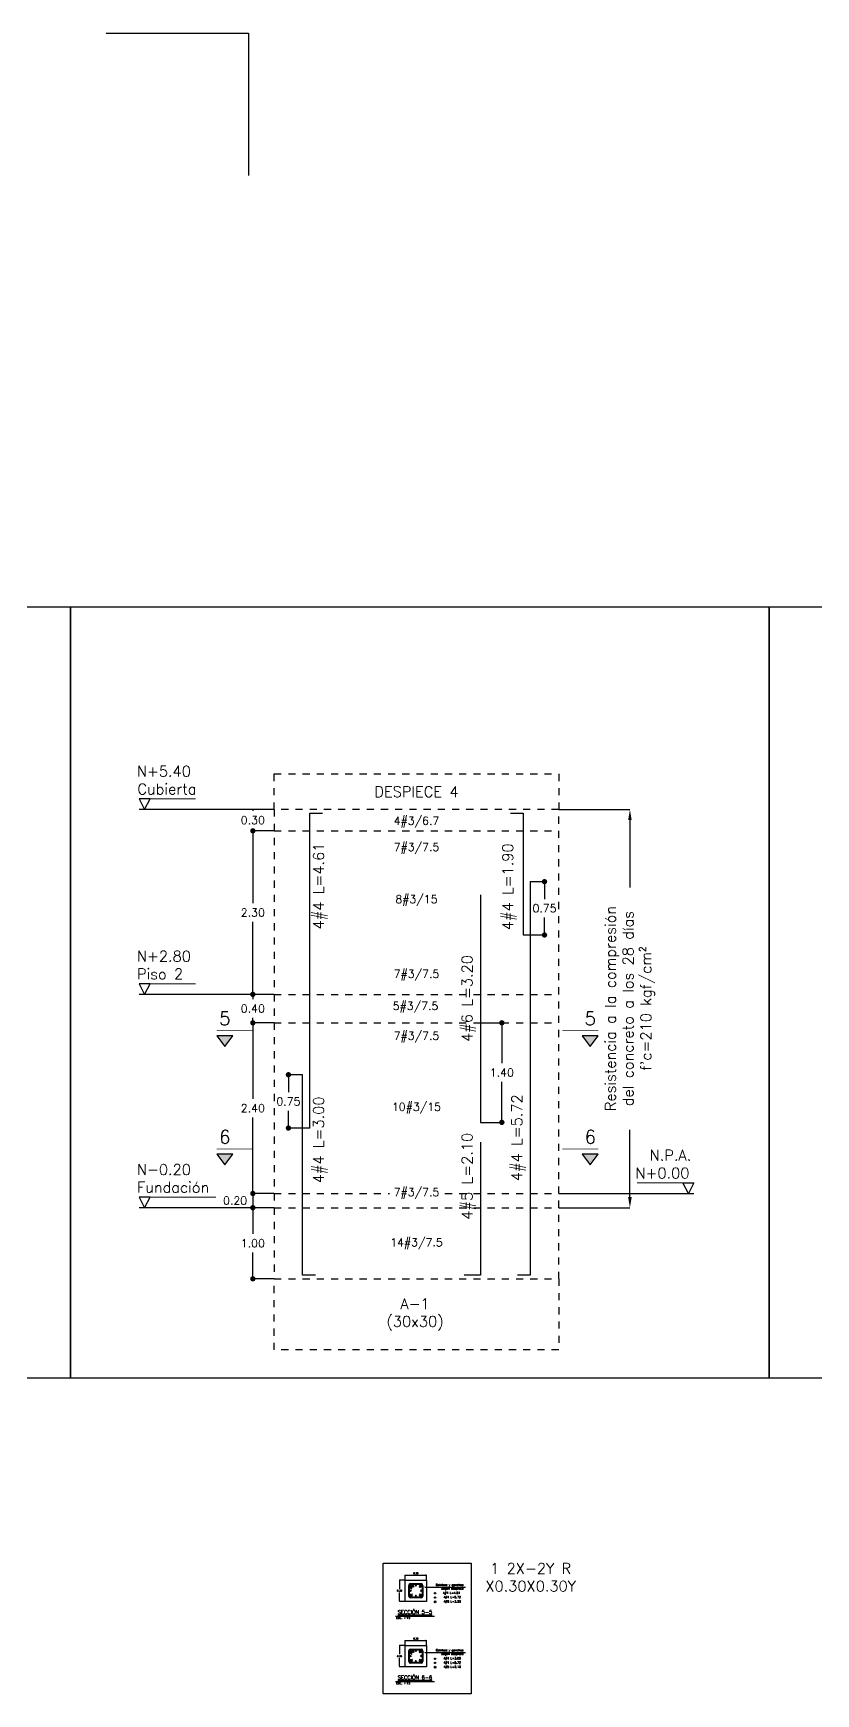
# Model space of a CAD drawing. Header units: millimetres. Extents: x 0 to 109, y -9 to 41.
# Drawn here: x 79.31 to 90.31, y 17.27 to 40.62 of the extents above; entities that cross this region are included whole.
import ezdxf
from ezdxf import colors
from ezdxf.entities.mleader import LeaderData, LeaderLine
from ezdxf.enums import TextEntityAlignment as Align
from ezdxf.math import Vec2, Vec3

# ---------------------------------------------------------------- set-up
doc = ezdxf.new("R2010")
doc.units = ezdxf.units.MM
doc.header["$LTSCALE"] = 0.01
doc.header["$PDMODE"] = 3
doc.linetypes.add('DASHED2', pattern=[0.375, 0.25, -0.125])
for name, color, linetype in [('FC_BORDE COLUMNA', 6, 'DASHED2'), ('FC_BORDES', 4, 'Continuous'), ('FC_COTAS', 1, 'Continuous'), ('FC_COTAS @ 15', 1, 'Continuous'), ('FC_COTAS @ 75', 1, 'Continuous'), ('FC_ESTRIBOS', 3, 'Continuous'), ('FC_PROYECCION', 6, 'DASHED2'), ('FC_R-100 @ 75', 12, 'Continuous'), ('FC_R-140', 2, 'Continuous'), ('FC_R-200', 5, 'Continuous'), ('FC_R-60 @ 75', 11, 'Continuous'), ('FC_R-80', 11, 'Continuous'), ('FC_R-80 @ 15', 11, 'Continuous'), ('FC_R-80 @ 75', 11, 'Continuous'), ('FC_REFUERZO', 5, 'Continuous'), ('FC_REFUERZO 2', 1, 'Continuous')]:
    doc.layers.add(name, color=color, linetype=linetype)
for name, color, linetype, plot in [('FC_CAJON COLUMNAS', 230, 'Continuous', False), ('FC_HOJA', 230, 'Continuous', False), ('FC_TEXTO NO IMPRIMIR @ 75', 252, 'Continuous', False)]:
    doc.layers.add(name, color=color, linetype=linetype, plot=plot)
doc.styles.add('FC_TEXT', font='romans.shx', dxfattribs={"height": 0.002})
doc.styles.add('FC_TEXT1', font='romans.shx')
doc.dimstyles.new('FC_COTAS', dxfattribs={"dimtxt": 0.0015, "dimasz": 0.001, "dimexe": 0, "dimexo": 0, "dimgap": 0.001, "dimtad": 1, "dimtih": 1, "dimtoh": 1, "dimzin": 0, "dimdsep": 46, "dimtxsty": 'FC_TEXT1', "dimblk": 'DOT', "dimcen": 0.09, "dimclrd": 256, "dimclre": 256, "dimclrt": 256, "dimadec": 0, "dimazin": 0, "dimtfac": 1, "dimtix": 1, "dimtmove": 2, "dimatfit": 3, "dimfxl": 1.002, "dimtolj": 1, "dimtzin": 0, "dimlwd": -1, "dimarcsym": 0})

# ---------------------------------------------------------------- blocks, each defined once
blk = doc.blocks.new('_Dot')
at = {"color": 0, "linetype": 'ByBlock', "lineweight": -2}
blk.add_line((-0.5, 0), (-1, 0), dxfattribs=at)
at = {"color": 0, "linetype": 'ByBlock', "const_width": 0.5}
blk.add_lwpolyline([(-0.25, 0, 1), (0.25, 0, 1)], format="xyb", close=True, dxfattribs=at)
blk = doc.blocks.new('*D194')
at = {"layer": 'Defpoints', "color": 0, "ltscale": 0.6, "transparency": 16777216}
for p in [(82.4, 26.706), (82.7, 26.706), (82.7, 24.306)]:
    blk.add_point(p, dxfattribs=at)
at = {"layer": 'FC_COTAS', "lineweight": -2, "ltscale": 0.6, "transparency": 16777216}
for p, q in [((82.7, 26.706), (82.4, 26.706)), ((82.7, 24.306), (82.4, 24.306))]:
    blk.add_line(p, q, dxfattribs=at)
at = {"layer": 'FC_COTAS', "ltscale": 0.6, "transparency": 16777216}
for p, q in [((82.4, 26.631), (82.4, 25.637)), ((82.4, 24.381), (82.4, 25.375))]:
    blk.add_line(p, q, dxfattribs=at)
at = {"layer": 'FC_COTAS', "ltscale": 0.6, "transparency": 16777216, "xscale": 0.075, "yscale": 0.075, "zscale": 0.075}
for p, rotation in [((82.4, 26.706), 90), ((82.4, 24.306), 270)]:
    blk.add_blockref('_Dot', p, dxfattribs=dict(at, rotation=rotation))
at = {"layer": 'FC_COTAS', "ltscale": 0.6, "transparency": 16777216, "insert": (82.4, 25.506), "char_height": 0.1125, "attachment_point": 5, "style": 'FC_TEXT1'}
blk.add_mtext('\\A1;2.40', dxfattribs=at)
blk = doc.blocks.new('*D195')
at = {"layer": 'Defpoints', "color": 0, "ltscale": 0.6, "transparency": 16777216}
for p in [(82.4, 27.106), (82.7, 27.106), (82.7, 26.706)]:
    blk.add_point(p, dxfattribs=at)
at = {"layer": 'FC_COTAS', "lineweight": -2, "ltscale": 0.6, "transparency": 16777216}
for p, q in [((82.7, 27.106), (82.4, 27.106)), ((82.7, 26.706), (82.4, 26.706))]:
    blk.add_line(p, q, dxfattribs=at)
at = {"layer": 'FC_COTAS', "ltscale": 0.6, "transparency": 16777216}
for p, q in [((82.4, 27.106), (82.4, 27.037)), ((82.4, 26.706), (82.4, 26.775))]:
    blk.add_line(p, q, dxfattribs=at)
at = {"layer": 'FC_COTAS', "ltscale": 0.6, "transparency": 16777216, "insert": (82.4, 26.906), "char_height": 0.1125, "attachment_point": 5, "style": 'FC_TEXT1'}
blk.add_mtext('\\A1;0.40', dxfattribs=at)
blk = doc.blocks.new('*D196')
at = {"layer": 'Defpoints', "color": 0, "ltscale": 0.6, "transparency": 16777216}
for p in [(82.4, 29.406), (82.7, 29.406), (82.7, 27.106)]:
    blk.add_point(p, dxfattribs=at)
at = {"layer": 'FC_COTAS', "lineweight": -2, "ltscale": 0.6, "transparency": 16777216}
for p, q in [((82.7, 29.406), (82.4, 29.406)), ((82.7, 27.106), (82.4, 27.106))]:
    blk.add_line(p, q, dxfattribs=at)
at = {"layer": 'FC_COTAS', "ltscale": 0.6, "transparency": 16777216}
for p, q in [((82.4, 29.331), (82.4, 28.387)), ((82.4, 27.181), (82.4, 28.125))]:
    blk.add_line(p, q, dxfattribs=at)
at = {"layer": 'FC_COTAS', "ltscale": 0.6, "transparency": 16777216, "xscale": 0.075, "yscale": 0.075, "zscale": 0.075}
for p, rotation in [((82.4, 29.406), 90), ((82.4, 27.106), 270)]:
    blk.add_blockref('_Dot', p, dxfattribs=dict(at, rotation=rotation))
at = {"layer": 'FC_COTAS', "ltscale": 0.6, "transparency": 16777216, "insert": (82.4, 28.256), "char_height": 0.1125, "attachment_point": 5, "style": 'FC_TEXT1'}
blk.add_mtext('\\A1;2.30', dxfattribs=at)
blk = doc.blocks.new('*D197')
at = {"layer": 'Defpoints', "color": 0, "ltscale": 0.6, "transparency": 16777216}
for p in [(82.4, 29.706), (82.7, 29.706), (82.7, 29.406)]:
    blk.add_point(p, dxfattribs=at)
at = {"layer": 'FC_COTAS', "lineweight": -2, "ltscale": 0.6, "transparency": 16777216}
for p, q in [((82.7, 29.706), (82.4, 29.706)), ((82.7, 29.406), (82.4, 29.406))]:
    blk.add_line(p, q, dxfattribs=at)
at = {"layer": 'FC_COTAS', "ltscale": 0.6, "transparency": 16777216}
for p, q in [((82.4, 29.706), (82.4, 29.687)), ((82.4, 29.406), (82.4, 29.425))]:
    blk.add_line(p, q, dxfattribs=at)
at = {"layer": 'FC_COTAS', "ltscale": 0.6, "transparency": 16777216, "insert": (82.4, 29.556), "char_height": 0.1125, "attachment_point": 5, "style": 'FC_TEXT1'}
blk.add_mtext('\\A1;0.30', dxfattribs=at)
blk = doc.blocks.new('*D198')
at = {"layer": 'Defpoints', "color": 0, "ltscale": 0.6, "transparency": 16777216}
for p in [(82.7, 24.306), (82.4, 24.106), (82.7, 24.106)]:
    blk.add_point(p, dxfattribs=at)
at = {"layer": 'FC_COTAS', "lineweight": -2, "ltscale": 0.6, "transparency": 16777216}
for p, q in [((82.7, 24.306), (82.4, 24.306)), ((82.7, 24.106), (82.4, 24.106))]:
    blk.add_line(p, q, dxfattribs=at)
at = {"layer": 'FC_COTAS', "ltscale": 0.6, "transparency": 16777216}
blk.add_line((82.4, 24.306), (82.4, 24.106), dxfattribs=at)
at = {"layer": 'FC_COTAS', "ltscale": 0.6, "transparency": 16777216, "insert": (82.151, 24.206), "char_height": 0.1125, "attachment_point": 5, "style": 'FC_TEXT1'}
blk.add_mtext('\\A1;0.20', dxfattribs=at)
blk = doc.blocks.new('*D199')
at = {"layer": 'Defpoints', "color": 0, "ltscale": 0.6, "transparency": 16777216}
for p in [(82.7, 24.106), (82.4, 23.106), (82.7, 23.106)]:
    blk.add_point(p, dxfattribs=at)
at = {"layer": 'FC_COTAS', "lineweight": -2, "ltscale": 0.6, "transparency": 16777216}
for p, q in [((82.7, 24.106), (82.4, 24.106)), ((82.7, 23.106), (82.4, 23.106))]:
    blk.add_line(p, q, dxfattribs=at)
at = {"layer": 'FC_COTAS', "ltscale": 0.6, "transparency": 16777216}
for p, q in [((82.4, 24.031), (82.4, 23.737)), ((82.4, 23.181), (82.4, 23.475))]:
    blk.add_line(p, q, dxfattribs=at)
at = {"layer": 'FC_COTAS', "ltscale": 0.6, "transparency": 16777216, "xscale": 0.075, "yscale": 0.075, "zscale": 0.075}
for p, rotation in [((82.4, 24.106), 90), ((82.4, 23.106), 270)]:
    blk.add_blockref('_Dot', p, dxfattribs=dict(at, rotation=rotation))
at = {"layer": 'FC_COTAS', "ltscale": 0.6, "transparency": 16777216, "insert": (82.4, 23.606), "char_height": 0.1125, "attachment_point": 5, "style": 'FC_TEXT1'}
blk.add_mtext('\\A1;1.00', dxfattribs=at)
blk = doc.blocks.new('*D200')
at = {"layer": 'Defpoints', "color": 0, "ltscale": 0.6, "transparency": 16777216}
for p in [(86.7, 29.706), (87.7, 29.706), (86.7, 24.106)]:
    blk.add_point(p, dxfattribs=at)
at = {"layer": 'FC_COTAS', "lineweight": -2, "ltscale": 0.6, "transparency": 16777216}
for p, q in [((86.7, 29.706), (87.7, 29.706)), ((86.7, 24.106), (87.7, 24.106))]:
    blk.add_line(p, q, dxfattribs=at)
at = {"layer": 'FC_COTAS', "ltscale": 0.6, "transparency": 16777216}
for p, q in [((87.7, 29.556), (87.7, 28.61)), ((87.7, 24.256), (87.7, 25.203))]:
    blk.add_line(p, q, dxfattribs=at)
for points in [[(87.675, 29.556), (87.725, 29.556), (87.7, 29.706)], [(87.675, 24.256), (87.725, 24.256), (87.7, 24.106)]]:
    blk.add_solid(points, dxfattribs=at)
at = {"layer": 'FC_COTAS', "ltscale": 0.6, "transparency": 16777216, "insert": (87.7, 26.906), "char_height": 0.1125, "width": 3.28684, "attachment_point": 5, "rotation": 90, "style": 'FC_TEXT1'}
blk.add_mtext("\\A1;{\\H1.33333x;\\C11;Resistencia a la compresión del concreto a los 28 días\\Pf'c=210 kgf/cm²\\C256; }", dxfattribs=at)
blk = doc.blocks.new('*U119')
at = {"ltscale": 0.9, "const_width": 0.0002}
blk.add_lwpolyline([(-0.01093, 0.002), (-0.02533, 0.002)], dxfattribs=at)
at = {"ltscale": 0.9}
blk.add_lwpolyline([(-0.02429, 0), (-0.02325, 0.002), (-0.02533, 0.002)], close=True, dxfattribs=at)
blk.add_lwpolyline([(0, 0), (-0.02533, 0)], dxfattribs=at)
at = {"layer": 'FC_R-80', "lineweight": 25, "style": 'FC_TEXT1'}
blk.add_attdef('N+00.00_001', (-0.02571, 0.00282), '', height=0.002, dxfattribs=at)
blk = doc.blocks.new('*U120')
at = {"ltscale": 0.9, "const_width": 0.0002}
blk.add_lwpolyline([(-0.01473, 0.002), (-0.02533, 0.002)], dxfattribs=at)
at = {"ltscale": 0.9}
blk.add_lwpolyline([(-0.02429, 0), (-0.02325, 0.002), (-0.02533, 0.002)], close=True, dxfattribs=at)
blk.add_lwpolyline([(0, 0), (-0.02533, 0)], dxfattribs=at)
at = {"layer": 'FC_R-80', "lineweight": 25, "style": 'FC_TEXT1'}
blk.add_attdef('N+00.00_001', (-0.02571, 0.00282), '', height=0.002, dxfattribs=at)
blk = doc.blocks.new('*U122')
at = {"ltscale": 0.9}
blk.add_lwpolyline([(0, 0), (0.02533, 0)], dxfattribs=at)
at = {"ltscale": 0.9, "const_width": 0.0002}
blk.add_lwpolyline([(0.01469, 0.002), (0.02533, 0.002)], dxfattribs=at)
at = {"ltscale": 0.9}
blk.add_lwpolyline([(0.02429, 0), (0.02325, 0.002), (0.02533, 0.002)], close=True, dxfattribs=at)
at = {"layer": 'FC_R-80', "lineweight": 25, "style": 'FC_TEXT1'}
blk.add_attdef('N+00.00_001', (0.01248, 0.00282), '', height=0.002, dxfattribs=at)
blk = doc.blocks.new('*D201')
at = {"layer": 'Defpoints', "color": 0, "ltscale": 0.6, "transparency": 16777216}
for p in [(83.1, 25.976), (82.9, 25.226), (83.2, 25.226)]:
    blk.add_point(p, dxfattribs=at)
at = {"layer": 'FC_COTAS', "lineweight": -2, "ltscale": 0.6, "transparency": 16777216}
for p, q in [((83.1, 25.976), (82.9, 25.976)), ((83.2, 25.226), (82.9, 25.226))]:
    blk.add_line(p, q, dxfattribs=at)
at = {"layer": 'FC_COTAS', "ltscale": 0.6, "transparency": 16777216}
for p, q in [((82.9, 25.901), (82.9, 25.732)), ((82.9, 25.301), (82.9, 25.47))]:
    blk.add_line(p, q, dxfattribs=at)
at = {"layer": 'FC_COTAS', "ltscale": 0.6, "transparency": 16777216, "xscale": 0.075, "yscale": 0.075, "zscale": 0.075}
for p, rotation in [((82.9, 25.976), 90), ((82.9, 25.226), 270)]:
    blk.add_blockref('_Dot', p, dxfattribs=dict(at, rotation=rotation))
at = {"layer": 'FC_COTAS', "ltscale": 0.6, "transparency": 16777216, "insert": (82.9, 25.601), "char_height": 0.1125, "attachment_point": 5, "style": 'FC_TEXT1'}
blk.add_mtext('\\A1;0.75', dxfattribs=at)
blk = doc.blocks.new('*D202')
at = {"layer": 'Defpoints', "color": 0, "ltscale": 0.6, "transparency": 16777216}
for p in [(86.3, 28.691), (86.2, 27.941), (86.5, 27.941)]:
    blk.add_point(p, dxfattribs=at)
at = {"layer": 'FC_COTAS', "lineweight": -2, "ltscale": 0.6, "transparency": 16777216}
for p, q in [((86.3, 28.691), (86.5, 28.691)), ((86.2, 27.941), (86.5, 27.941))]:
    blk.add_line(p, q, dxfattribs=at)
at = {"layer": 'FC_COTAS', "ltscale": 0.6, "transparency": 16777216}
for p, q in [((86.5, 28.616), (86.5, 28.447)), ((86.5, 28.016), (86.5, 28.185))]:
    blk.add_line(p, q, dxfattribs=at)
at = {"layer": 'FC_COTAS', "ltscale": 0.6, "transparency": 16777216, "xscale": 0.075, "yscale": 0.075, "zscale": 0.075}
for p, rotation in [((86.5, 28.691), 90), ((86.5, 27.941), 270)]:
    blk.add_blockref('_Dot', p, dxfattribs=dict(at, rotation=rotation))
at = {"layer": 'FC_COTAS', "ltscale": 0.6, "transparency": 16777216, "insert": (86.5, 28.316), "char_height": 0.1125, "attachment_point": 5, "style": 'FC_TEXT1'}
blk.add_mtext('\\A1;0.75', dxfattribs=at)
blk = doc.blocks.new('*U121')
h = blk.add_hatch(color=256)
h.dxf.hatch_style = 1
h.paths.add_polyline_path([(-0.02307, -0.0055), (-0.02607, -0.0055), (-0.02457, -0.0075)])
h.paths.add_polyline_path([(0.04542, -0.0055), (0.04242, -0.0055), (0.04392, -0.0075)])
at = {"const_width": 0.00015}
for points in [[(-0.02607, -0.0045), (-0.01932, -0.0045)], [(0.04542, -0.0045), (0.03868, -0.0045)]]:
    blk.add_lwpolyline(points, dxfattribs=at)
for points in [[(-0.02307, -0.0055), (-0.02607, -0.0055), (-0.02457, -0.0075)], [(0.04542, -0.0055), (0.04242, -0.0055), (0.04392, -0.0075)]]:
    blk.add_lwpolyline(points, close=True)
at = {"layer": 'FC_R-140', "style": 'FC_TEXT1'}
for tag, p in [('X', (-0.02457, -0.00225)), ("X'", (0.04392, -0.00225))]:
    blk.add_attdef(tag, text='', height=0.0025, dxfattribs=at).set_placement(p, align=Align.MIDDLE_CENTER)
blk = doc.blocks.new('*U131')
at = {"layer": 'FC_R-200', "color": 4, "ltscale": 1.5}
blk.add_lwpolyline([(-0.0183, 0), (0.0183, 0)], dxfattribs=at)
at = {"layer": 'FC_R-200', "ltscale": 1.5, "style": 'FC_TEXT1'}
blk.add_attdef('%%UTÍTULO', text='', height=0.0035, dxfattribs=at).set_placement((0, 0.0037), align=Align.MIDDLE_CENTER)
at = {"layer": 'FC_R-80', "ltscale": 1.5, "style": 'FC_TEXT1'}
blk.add_attdef('ESCALA', text='', height=0.002, dxfattribs=at).set_placement((-0.0178, -0.0017), align=Align.MIDDLE_LEFT)
blk = doc.blocks.new('*U132')
at = {"layer": 'FC_ESTRIBOS'}
for p, q in [((-0.075, 0), (0.075, 0)), ((-0.1, -0.175), (-0.1, -0.025)), ((0.075, -0.2), (-0.075, -0.2)), ((0.1, -0.025), (0.1, -0.175))]:
    blk.add_line(p, q, dxfattribs=at)
blk.add_lwpolyline([(-0.088, -0.034, -0.595586), (-0.075, -0.01), (0.075, -0.01, -0.414214), (0.09, -0.025), (0.09, -0.175, -0.414214), (0.075, -0.19), (-0.075, -0.19, -0.414214), (-0.09, -0.175), (-0.09, -0.045)], format="xyb", dxfattribs=at)
for points in [[(-0.09, -0.045), (-0.061, -0.076), (-0.054, -0.069), (-0.088, -0.034)], [(-0.068, -0.01), (-0.032, -0.047), (-0.025, -0.04), (-0.055, -0.01)]]:
    blk.add_lwpolyline(points, dxfattribs=at)
for centre, start, end in [((0.075, -0.025), 360, 90), ((-0.075, -0.025), 90, 231.6004), ((-0.075, -0.175), 180, 270), ((0.075, -0.175), 270, 360)]:
    blk.add_arc(centre, 0.0253, start, end, dxfattribs=at)
blk = doc.blocks.new('*U116')
h = blk.add_hatch(color=256)
h.dxf.hatch_style = 1
edge = h.paths.add_edge_path()
edge.add_arc((0, 0), 0.0119, 0, 360, ccw=False)
blk.add_circle((0, 0), 0.0119)
blk = doc.blocks.new('*D204')
at = {"layer": 'Defpoints', "color": 0, "ltscale": 0.6, "transparency": 16777216}
for p in [(84.841, 18.94), (84.541, 18.87), (84.841, 18.87)]:
    blk.add_point(p, dxfattribs=at)
at = {"layer": 'FC_COTAS', "lineweight": -2, "ltscale": 0.6, "transparency": 16777216}
for p, q in [((84.541, 18.87), (84.541, 18.94)), ((84.841, 18.87), (84.841, 18.94))]:
    blk.add_line(p, q, dxfattribs=at)
at = {"layer": 'FC_COTAS', "ltscale": 0.6, "transparency": 16777216}
blk.add_line((84.556, 18.94), (84.826, 18.94), dxfattribs=at)
at = {"layer": 'FC_COTAS', "ltscale": 0.6, "transparency": 16777216, "xscale": 0.015, "yscale": 0.015, "zscale": 0.015, "rotation": 180}
blk.add_blockref('_Dot', (84.541, 18.94), dxfattribs=at)
at = {"layer": 'FC_COTAS', "ltscale": 0.6, "transparency": 16777216, "xscale": 0.015, "yscale": 0.015, "zscale": 0.015}
blk.add_blockref('_Dot', (84.841, 18.94), dxfattribs=at)
at = {"layer": 'FC_COTAS', "ltscale": 0.6, "transparency": 16777216, "insert": (84.691, 18.966), "char_height": 0.0225, "attachment_point": 5, "style": 'FC_TEXT1'}
blk.add_mtext('\\A1;0.30', dxfattribs=at)
blk = doc.blocks.new('*D205')
at = {"layer": 'Defpoints', "color": 0, "ltscale": 0.6, "transparency": 16777216}
for p in [(84.541, 18.87), (84.461, 18.57), (84.541, 18.57)]:
    blk.add_point(p, dxfattribs=at)
at = {"layer": 'FC_COTAS', "lineweight": -2, "ltscale": 0.6, "transparency": 16777216}
for p, q in [((84.541, 18.87), (84.461, 18.87)), ((84.541, 18.57), (84.461, 18.57))]:
    blk.add_line(p, q, dxfattribs=at)
at = {"layer": 'FC_COTAS', "ltscale": 0.6, "transparency": 16777216}
for p, q in [((84.461, 18.855), (84.461, 18.746)), ((84.461, 18.585), (84.461, 18.693))]:
    blk.add_line(p, q, dxfattribs=at)
at = {"layer": 'FC_COTAS', "ltscale": 0.6, "transparency": 16777216, "xscale": 0.015, "yscale": 0.015, "zscale": 0.015}
for p, rotation in [((84.461, 18.87), 90), ((84.461, 18.57), 270)]:
    blk.add_blockref('_Dot', p, dxfattribs=dict(at, rotation=rotation))
at = {"layer": 'FC_COTAS', "ltscale": 0.6, "transparency": 16777216, "insert": (84.461, 18.72), "char_height": 0.0225, "attachment_point": 5, "style": 'FC_TEXT1'}
blk.add_mtext('\\A1;0.30', dxfattribs=at)
blk = doc.blocks.new('*U118')
blk.add_circle((0, 0), 0.0119)
blk = doc.blocks.new('*U178')
for p, q in [((0.018, -0.018), (-0.018, 0.018)), ((-0.018, -0.018), (0.018, 0.018))]:
    blk.add_line(p, q)
blk.add_circle((0, 0), 0.0119)
blk = doc.blocks.new('*D203')
at = {"layer": 'Defpoints', "color": 0, "ltscale": 0.6, "transparency": 16777216}
for p in [(85.6, 26.706), (85.6, 25.306), (85.9, 25.306)]:
    blk.add_point(p, dxfattribs=at)
at = {"layer": 'FC_COTAS', "lineweight": -2, "ltscale": 0.6, "transparency": 16777216}
for p, q in [((85.6, 26.706), (85.9, 26.706)), ((85.6, 25.306), (85.9, 25.306))]:
    blk.add_line(p, q, dxfattribs=at)
at = {"layer": 'FC_COTAS', "ltscale": 0.6, "transparency": 16777216}
for p, q in [((85.9, 26.631), (85.9, 26.137)), ((85.9, 25.381), (85.9, 25.875))]:
    blk.add_line(p, q, dxfattribs=at)
at = {"layer": 'FC_COTAS', "ltscale": 0.6, "transparency": 16777216, "xscale": 0.075, "yscale": 0.075, "zscale": 0.075}
for p, rotation in [((85.9, 26.706), 90), ((85.9, 25.306), 270)]:
    blk.add_blockref('_Dot', p, dxfattribs=dict(at, rotation=rotation))
at = {"layer": 'FC_COTAS', "ltscale": 0.6, "transparency": 16777216, "insert": (85.9, 26.006), "char_height": 0.1125, "attachment_point": 5, "style": 'FC_TEXT1'}
blk.add_mtext('\\A1;1.40', dxfattribs=at)
blk = doc.blocks.new('*D206')
at = {"layer": 'Defpoints', "color": 0, "ltscale": 0.6, "transparency": 16777216}
for p in [(84.841, 18.021), (84.541, 17.95), (84.841, 17.95)]:
    blk.add_point(p, dxfattribs=at)
at = {"layer": 'FC_COTAS', "lineweight": -2, "ltscale": 0.6, "transparency": 16777216}
for p, q in [((84.541, 17.95), (84.541, 18.021)), ((84.841, 17.95), (84.841, 18.021))]:
    blk.add_line(p, q, dxfattribs=at)
at = {"layer": 'FC_COTAS', "ltscale": 0.6, "transparency": 16777216}
blk.add_line((84.556, 18.021), (84.826, 18.021), dxfattribs=at)
at = {"layer": 'FC_COTAS', "ltscale": 0.6, "transparency": 16777216, "xscale": 0.015, "yscale": 0.015, "zscale": 0.015, "rotation": 180}
blk.add_blockref('_Dot', (84.541, 18.021), dxfattribs=at)
at = {"layer": 'FC_COTAS', "ltscale": 0.6, "transparency": 16777216, "xscale": 0.015, "yscale": 0.015, "zscale": 0.015}
blk.add_blockref('_Dot', (84.841, 18.021), dxfattribs=at)
at = {"layer": 'FC_COTAS', "ltscale": 0.6, "transparency": 16777216, "insert": (84.691, 18.047), "char_height": 0.0225, "attachment_point": 5, "style": 'FC_TEXT1'}
blk.add_mtext('\\A1;0.30', dxfattribs=at)
blk = doc.blocks.new('*D207')
at = {"layer": 'Defpoints', "color": 0, "ltscale": 0.6, "transparency": 16777216}
for p in [(84.541, 17.95), (84.461, 17.65), (84.541, 17.65)]:
    blk.add_point(p, dxfattribs=at)
at = {"layer": 'FC_COTAS', "lineweight": -2, "ltscale": 0.6, "transparency": 16777216}
for p, q in [((84.541, 17.95), (84.461, 17.95)), ((84.541, 17.65), (84.461, 17.65))]:
    blk.add_line(p, q, dxfattribs=at)
at = {"layer": 'FC_COTAS', "ltscale": 0.6, "transparency": 16777216}
for p, q in [((84.461, 17.935), (84.461, 17.827)), ((84.461, 17.665), (84.461, 17.774))]:
    blk.add_line(p, q, dxfattribs=at)
at = {"layer": 'FC_COTAS', "ltscale": 0.6, "transparency": 16777216, "xscale": 0.015, "yscale": 0.015, "zscale": 0.015}
for p, rotation in [((84.461, 17.95), 90), ((84.461, 17.65), 270)]:
    blk.add_blockref('_Dot', p, dxfattribs=dict(at, rotation=rotation))
at = {"layer": 'FC_COTAS', "ltscale": 0.6, "transparency": 16777216, "insert": (84.461, 17.8), "char_height": 0.0225, "attachment_point": 5, "style": 'FC_TEXT1'}
blk.add_mtext('\\A1;0.30', dxfattribs=at)

msp = doc.modelspace()

# ---------------------------------------------------------------- linework, layer by layer
at = {"layer": 'FC_BORDE COLUMNA', "ltscale": 0.6}
msp.add_lwpolyline([(82.7, 23.106), (86.7, 23.106), (86.7, 29.706), (82.7, 29.706)], close=True, dxfattribs=at)
for points in [[(82.7, 29.406), (86.7, 29.406)], [(82.7, 27.106), (86.7, 27.106)], [(82.7, 24.306), (86.7, 24.306)], [(82.7, 24.106), (86.7, 24.106)]]:
    msp.add_lwpolyline(points, dxfattribs=at)
at = {"layer": 'FC_BORDES', "color": 4, "ltscale": 0.9}
for points in [[(84.541, 18.87), (84.841, 18.87), (84.841, 18.57), (84.541, 18.57)], [(84.541, 17.95), (84.841, 17.95), (84.841, 17.65), (84.541, 17.65)]]:
    msp.add_lwpolyline(points, close=True, dxfattribs=at)
at = {"layer": 'FC_CAJON COLUMNAS'}
for points in [[(70.019, 32.558), (79.839, 32.558), (79.839, 21.707), (70.019, 21.707)], [(89.659, 32.558), (99.479, 32.558), (99.479, 21.707), (89.659, 21.707)]]:
    msp.add_lwpolyline(points, close=True, dxfattribs=at)
at = {"layer": 'FC_HOJA', "ltscale": 0.6}
msp.add_lwpolyline([(80.337, 40.622), (82.337, 40.622), (82.337, 38.622)], dxfattribs=at)
msp.add_lwpolyline([(84.233, 19.109), (85.469, 19.109), (85.469, 17.271), (84.233, 17.271)], close=True, dxfattribs=at)
at = {"layer": 'FC_PROYECCION', "ltscale": 0.6}
for points in [[(82.7, 29.706), (82.7, 30.206), (86.7, 30.206), (86.7, 29.706)], [(82.7, 22.106), (82.7, 23.106), (86.7, 23.106), (86.7, 22.106)]]:
    msp.add_lwpolyline(points, close=True, dxfattribs=at)
at = {"layer": 'FC_REFUERZO', "ltscale": 0.6}
for points in [[(83.2, 25.226), (83.2, 29.656), (83.38, 29.656)], [(86.02, 29.656), (86.2, 29.656), (86.2, 27.941)], [(85.6, 28.506), (85.6, 25.306)], [(86.3, 28.691), (86.3, 23.156), (86.12, 23.156)], [(83.28, 23.156), (83.1, 23.156), (83.1, 25.976)], [(85.6, 25.026), (85.6, 23.156), (85.37, 23.156)]]:
    msp.add_lwpolyline(points, dxfattribs=at)

# ---------------------------------------------------------------- block references
at = {"layer": 'FC_COTAS'}
ref = msp.add_blockref('*U120', (82.7, 29.706), dxfattribs=dict(at, xscale=75, yscale=75, zscale=75))
ref.add_attrib('N+00.00_001', 'N+5.40', (80.771, 30.168), dxfattribs={"layer": 'FC_R-80', "lineweight": 25, "height": 0.15, "style": 'FC_TEXT1'})
ref.add_attrib('N+00.00_002', 'Cubierta', (80.778, 29.918), dxfattribs={"layer": 'FC_R-80', "lineweight": 25, "height": 0.15, "style": 'FC_TEXT1'})
ref = msp.add_blockref('*U120', (82.7, 27.106), dxfattribs=dict(at, xscale=75, yscale=75, zscale=75))
ref.add_attrib('N+00.00_001', 'N+2.80', (80.771, 27.568), dxfattribs={"layer": 'FC_R-80', "lineweight": 25, "height": 0.15, "style": 'FC_TEXT1'})
ref.add_attrib('N+00.00_002', 'Piso 2', (80.771, 27.318), dxfattribs={"layer": 'FC_R-80', "lineweight": 25, "height": 0.15, "style": 'FC_TEXT1'})
at = {"layer": 'FC_COTAS', "xscale": 75, "yscale": 75, "zscale": 75}
msp.add_blockref('*U121', (83.849, 25.27), dxfattribs=at).add_auto_attribs({"X'": '6', 'X': '6'})
at = {"layer": 'FC_COTAS'}
ref = msp.add_blockref('*U122', (86.7, 24.306), dxfattribs=dict(at, xscale=75, yscale=75, zscale=75))
ref.add_attrib('N+00.00_001', 'N.P.A.', (87.978, 24.768), dxfattribs={"layer": 'FC_R-80', "lineweight": 25, "height": 0.15, "style": 'FC_TEXT1'})
ref.add_attrib('N+00.00_002', 'N+0.00', (87.778, 24.518), dxfattribs={"layer": 'FC_R-80', "lineweight": 25, "height": 0.15, "style": 'FC_TEXT1'})
ref = msp.add_blockref('*U119', (82.7, 24.106), dxfattribs=dict(at, xscale=75, yscale=75, zscale=75))
ref.add_attrib('N+00.00_001', 'N-0.20', (80.771, 24.568), dxfattribs={"layer": 'FC_R-80', "lineweight": 25, "height": 0.15, "style": 'FC_TEXT1'})
ref.add_attrib('N+00.00_002', 'Fundación', (80.771, 24.318), dxfattribs={"layer": 'FC_R-80', "lineweight": 25, "height": 0.15, "style": 'FC_TEXT1'})
at = {"layer": 'FC_ESTRIBOS'}
for p in [(84.691, 18.82), (84.691, 17.9)]:
    msp.add_blockref('*U132', p, dxfattribs=at)
at = {"layer": 'FC_R-200', "xscale": 15, "yscale": 15, "zscale": 15}
for p, values in [((84.679, 18.364), {'%%UTÍTULO': '%%USECCIÓN 5-5', 'ESCALA': 'ESC. 1:15'}), ((84.679, 17.445), {'%%UTÍTULO': '%%USECCIÓN 6-6', 'ESCALA': 'ESC. 1:15'})]:
    msp.add_blockref('*U131', p, dxfattribs=at).add_auto_attribs(values)
at = {"layer": 'FC_REFUERZO 2', "ltscale": 0.9, "yscale": 0.8, "zscale": 0.8}
for name, p, xscale in [('*U116', (84.616, 18.794), 0.8), ('*U118', (84.616, 18.72), 0.8), ('*U178', (84.629, 18.779), 0.8), ('*U118', (84.691, 18.794), -0.8), ('*U178', (84.753, 18.779), 0.8), ('*U116', (84.766, 18.794), 0.8), ('*U118', (84.766, 18.72), -0.8), ('*U116', (84.962, 18.684), 0.8), ('*U116', (84.616, 18.645), 0.8), ('*U178', (84.629, 18.662), 0.8), ('*U118', (84.691, 18.645), -0.8), ('*U178', (84.753, 18.662), 0.8), ('*U116', (84.766, 18.645), 0.8), ('*U178', (84.962, 18.564), 0.8), ('*U118', (84.962, 18.624), 0.8), ('*U116', (84.616, 17.875), 0.8), ('*U118', (84.616, 17.8), 0.8), ('*U178', (84.629, 17.86), 0.8), ('*U178', (84.629, 17.742), 0.8), ('*U118', (84.691, 17.875), -0.8), ('*U178', (84.753, 17.86), 0.8), ('*U178', (84.753, 17.742), 0.8), ('*U116', (84.766, 17.875), 0.8), ('*U118', (84.766, 17.8), -0.8), ('*U116', (84.962, 17.764), 0.8), ('*U116', (84.616, 17.726), 0.8), ('*U118', (84.691, 17.726), -0.8), ('*U116', (84.766, 17.726), 0.8), ('*U178', (84.962, 17.644), 0.8), ('*U118', (84.962, 17.704), 0.8)]:
    msp.add_blockref(name, p, dxfattribs=dict(at, xscale=xscale))

# ---------------------------------------------------------------- texts
at = {"layer": 'FC_R-100 @ 75', "ltscale": 0.6, "char_height": 0.15, "attachment_point": 5, "style": 'FC_TEXT'}
for s, insert, width in [('DESPIECE 4', (84.7, 29.956), 1.54239), ('A-1\\P(30x30)', (84.68, 22.606), 4.38025)]:
    msp.add_mtext(s, dxfattribs=dict(at, insert=insert, width=width))
at = {"layer": 'FC_R-80 @ 15', "char_height": 0.03, "attachment_point": 6, "style": 'FC_TEXT'}
for s, insert, width in [('Estribos y ganchos según despiece', (85.362, 18.772), 0.46019), ('4#4 L=4.61', (85.314, 18.684), 0.27459), ('4#4 L=5.72', (85.324, 18.624), 0.27459), ('4#6 L=3.20', (85.324, 18.563), 0.27459), ('Estribos y ganchos según despiece', (85.362, 17.853), 0.46019), ('4#4 L=3.00', (85.324, 17.764), 0.27459), ('4#4 L=5.72', (85.324, 17.704), 0.27459), ('4#5 L=2.10', (85.324, 17.644), 0.27459)]:
    msp.add_mtext(s, dxfattribs=dict(at, insert=insert, width=width))
at = {"layer": 'FC_R-80 @ 75', "char_height": 0.15, "attachment_point": 5, "rotation": 90, "style": 'FC_TEXT'}
for s, insert, width in [('4#4 L=1.90', (86.008, 28.618), 1.4281), ('4#4 L=4.61', (83.35, 28.629), 1.4281), ('4#6 L=3.20', (85.436, 27.047), 1.4281), ('4#4 L=3.00', (83.35, 25.059), 1.4231), ('4#4 L=5.72', (86.136, 25.089), 1.4281), ('4#5 L=2.10', (85.436, 24.548), 1.4281)]:
    msp.add_mtext(s, dxfattribs=dict(at, insert=insert, width=width))
at = {"layer": 'FC_TEXTO NO IMPRIMIR @ 75', "insert": (86.305, 19.109), "char_height": 0.15, "width": 1.40864, "attachment_point": 2, "style": 'FC_TEXT'}
msp.add_mtext('1 2X-2Y R\\PX0.30X0.30Y', dxfattribs=at)

# ---------------------------------------------------------------- dimensions: what is measured, and where the dimension line sits
at = {"layer": 'FC_COTAS @ 15', "ltscale": 0.6}
for base, p1, p2, picture, middle in [((84.841, 18.94), (84.541, 18.87), (84.841, 18.87), '*D204', (84.691, 18.966)), ((84.841, 18.021), (84.541, 17.95), (84.841, 17.95), '*D206', (84.691, 18.047))]:
    dim = msp.add_linear_dim(base=base, p1=p1, p2=p2, dimstyle='FC_COTAS', override={"dimscale": 15, "dimtix": 1, "dimtofl": 1, "dimtmove": 2, "dimatfit": 3}, dxfattribs=at)
    dim.commit()
    dim.dimension.update_dxf_attribs({"geometry": picture, "text_midpoint": middle})
for base, p1, p2, picture, middle in [((84.461, 18.57), (84.541, 18.87), (84.541, 18.57), '*D205', (84.461, 18.72)), ((84.461, 17.65), (84.541, 17.95), (84.541, 17.65), '*D207', (84.461, 17.8))]:
    dim = msp.add_linear_dim(base=base, p1=p1, p2=p2, angle=90, dimstyle='FC_COTAS', override={"dimscale": 15, "dimtix": 1, "dimtofl": 1, "dimtmove": 2, "dimatfit": 3}, dxfattribs=at)
    dim.commit()
    dim.dimension.update_dxf_attribs({"geometry": picture, "text_midpoint": middle})
at = {"layer": 'FC_COTAS @ 75', "ltscale": 0.6}
for base, p1, p2, picture, middle in [((82.4, 29.706), (82.7, 29.406), (82.7, 29.706), '*D197', (82.4, 29.556)), ((82.4, 29.406), (82.7, 27.106), (82.7, 29.406), '*D196', (82.4, 28.256)), ((86.5, 27.941), (86.3, 28.691), (86.2, 27.941), '*D202', (86.5, 28.316)), ((82.4, 27.106), (82.7, 26.706), (82.7, 27.106), '*D195', (82.4, 26.906)), ((82.4, 26.706), (82.7, 24.306), (82.7, 26.706), '*D194', (82.4, 25.506)), ((85.9, 25.306), (85.6, 26.706), (85.6, 25.306), '*D203', (85.9, 26.006)), ((82.9, 25.226), (83.1, 25.976), (83.2, 25.226), '*D201', (82.9, 25.601)), ((82.4, 23.106), (82.7, 24.106), (82.7, 23.106), '*D199', (82.4, 23.606))]:
    dim = msp.add_linear_dim(base=base, p1=p1, p2=p2, angle=90, dimstyle='FC_COTAS', override={"dimscale": 75, "dimtix": 1, "dimtofl": 1, "dimtmove": 2, "dimatfit": 3}, dxfattribs=at)
    dim.commit()
    dim.dimension.update_dxf_attribs({"geometry": picture, "text_midpoint": middle})
dim = msp.add_linear_dim(base=(87.7, 29.706), p1=(86.7, 24.106), p2=(86.7, 29.706), angle=90, text="{\\H1.33333x;\\C11;Resistencia a la compresión del concreto a los 28 días\\Pf'c=210 kgf/cm²\\C256; }", dimstyle='FC_COTAS', override={"dimscale": 75, "dimasz": 0.002, "dimsah": 1, "dimtix": 1, "dimtofl": 1, "dimtmove": 2, "dimatfit": 3}, dxfattribs=at)
dim.commit()
dim.dimension.update_dxf_attribs({"geometry": '*D200', "text_midpoint": (87.7, 26.906), "text_rotation": 90})
dim = msp.add_linear_dim(base=(82.4, 24.106), p1=(82.7, 24.306), p2=(82.7, 24.106), angle=90, dimstyle='FC_COTAS', override={"dimscale": 75, "dimtix": 1, "dimtofl": 1, "dimtmove": 2, "dimatfit": 3}, dxfattribs=at)
dim.commit()
dim.dimension.update_dxf_attribs({"geometry": '*D198', "text_midpoint": (82.151, 24.206), "dimtype": 128})

# ---------------------------------------------------------------- leaders
at = {"layer": 'FC_COTAS @ 15', "ltscale": 0.6}
ml = msp.add_multileader_mtext('Standard', dxfattribs=at)
ml.set_content('', color=11, style='FC_TEXT1')
ml.set_leader_properties()
ml.build(insert=Vec2(0, 0))
ml.multileader.update_dxf_attribs({"text_left_attachment_type": 6, "text_right_attachment_type": 6, "dogleg_length": 0.008, "arrow_head_size": 0.03, "scale": 15})
ctx = ml.context
ctx.base_point, ctx.scale, ctx.char_height, ctx.arrow_head_size, ctx.landing_gap_size, ctx.plane_origin = Vec3(85.373, 18.772), 15, 0.03, 0.03, 0.015, Vec3(84.71, 20.772)
ctx.left_attachment, ctx.right_attachment = 6, 6
notes = []
notes.append((ctx, [(0, (1, 1, 0), (84.853, 18.772), (1, 0), 0.519, [(0, [(84.791, 18.772)], 0, [])])]))
ctx.mtext.insert, ctx.mtext.flow_direction = Vec3(85.388, 18.802), 5
ml = msp.add_multileader_mtext('Standard', dxfattribs=at)
ml.set_content('', color=11, style='FC_TEXT1')
ml.set_leader_properties()
ml.build(insert=Vec2(0, 0))
ml.multileader.update_dxf_attribs({"text_left_attachment_type": 6, "text_right_attachment_type": 6, "dogleg_length": 0.008, "arrow_head_size": 0.03, "scale": 15})
ctx = ml.context
ctx.base_point, ctx.scale, ctx.char_height, ctx.arrow_head_size, ctx.landing_gap_size, ctx.plane_origin = Vec3(85.373, 17.853), 15, 0.03, 0.03, 0.015, Vec3(84.71, 19.853)
ctx.left_attachment, ctx.right_attachment = 6, 6
notes.append((ctx, [(0, (1, 1, 0), (84.853, 17.853), (1, 0), 0.519, [(0, [(84.791, 17.853)], 0, [])])]))
ctx.mtext.insert, ctx.mtext.flow_direction = Vec3(85.388, 17.883), 5
for ctx, leaders in notes:
    for number, flags, end, landing, length, lines in leaders:
        leader = LeaderData()
        leader.index, (leader.has_last_leader_line, leader.has_dogleg_vector, leader.attachment_direction) = number, flags
        leader.last_leader_point, leader.dogleg_vector, leader.dogleg_length = Vec3(end), Vec3(landing), length
        for number, points, colour, breaks in lines:
            line = LeaderLine()
            line.index, line.vertices, line.color, line.breaks = number, Vec3.list(points), colors.encode_raw_color(colour), breaks
            leader.lines.append(line)
        ctx.leaders.append(leader)

# ---------------------------------------------------------------- next in the draw order: texts
at = {"layer": 'FC_R-60 @ 75', "char_height": 0.1125, "width": 0.75112, "attachment_point": 5, "style": 'FC_TEXT', "bg_fill": 3, "box_fill_scale": 1, "bg_fill_color": 256, "bg_fill_transparency": 0}
for s, insert in [('4#3/6.7', (84.7, 29.528)), ('7#3/7.5', (84.7, 29.159)), ('8#3/15', (84.7, 28.426)), ('7#3/7.5', (84.7, 27.375)), ('7#3/7.5', (84.7, 26.505)), ('10#3/15', (84.7, 25.506)), ('7#3/7.5', (84.7, 24.306)), ('14#3/7.5', (84.7, 23.6))]:
    msp.add_mtext(s, dxfattribs=dict(at, insert=insert))

# ---------------------------------------------------------------- next in the draw order: linework, layer by layer
at = {"layer": 'FC_BORDE COLUMNA', "ltscale": 0.6}
msp.add_lwpolyline([(82.7, 26.706), (86.7, 26.706)], dxfattribs=at)

# ---------------------------------------------------------------- next in the draw order: block references
at = {"layer": 'FC_COTAS', "xscale": 75, "yscale": 75, "zscale": 75}
msp.add_blockref('*U121', (83.849, 26.937), dxfattribs=at).add_auto_attribs({"X'": '5', 'X': '5'})

# ---------------------------------------------------------------- next in the draw order: texts
at = {"layer": 'FC_R-60 @ 75', "insert": (84.687, 26.924), "char_height": 0.1125, "width": 0.75112, "attachment_point": 5, "style": 'FC_TEXT', "bg_fill": 3, "box_fill_scale": 1, "bg_fill_color": 256, "bg_fill_transparency": 0}
msp.add_mtext('5#3/7.5', dxfattribs=at)

# ---------------------------------------------------------------- next in the draw order: linework, layer by layer
at = {"layer": 'FC_CAJON COLUMNAS'}
msp.add_lwpolyline([(79.839, 32.558), (89.659, 32.558), (89.659, 21.707), (79.839, 21.707)], close=True, dxfattribs=at)

doc.saveas('drawing.dxf')
